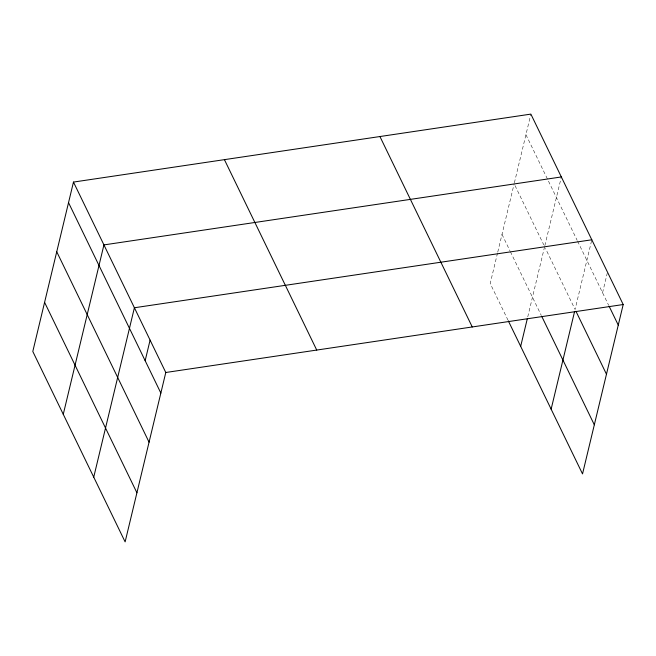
<?xml version="1.0" encoding="UTF-8"?>
<svg xmlns="http://www.w3.org/2000/svg" width="656" height="656" viewBox="0 0 656 656"><rect width="100%" height="100%" fill="white"/><g stroke="black" fill="none" stroke-linecap="round" stroke-linejoin="round"><path stroke-width="0.49" stroke-dasharray="3.28 2.46" d="M497.519 253.06L490.212 283.507L507.875 319.931M497.756 252.076L514.148 183.795M514.386 182.811L530.876 114.111M527.752 316.881L544.619 246.631M544.849 245.647L561.347 176.948M591.573 240.768L575.082 309.468L545.497 248.452M602.569 292.724L607.267 273.134M525.94 134.677L577.157 240.317M577.6 241.228L608.67 305.311M515.034 185.615L543.734 244.811M502.004 234.397L509.95 250.789M510.393 251.699L541.298 315.446"/><path stroke-width="0.98" d="M73.472 182.073L32.8 351.468L125.124 541.889L165.788 372.493L73.472 182.073L530.876 114.111L623.2 304.532L582.528 473.927L508.31 320.85M63.263 414.313L103.935 244.909L561.347 176.948M93.734 477.15L134.398 307.754L591.81 239.784M145.156 360.693L150.093 340.12M520.675 346.343L527.276 318.841M551.138 409.18L574.607 311.452M165.788 372.493L623.2 304.532M609.104 306.213L618.264 325.097M575.952 311.264L606.472 374.207M541.741 316.356L594.32 424.809M379.931 136.538L472.254 326.959M224.418 159.646L316.733 350.066M68.527 202.638L160.851 393.059M56.736 251.756L149.06 442.177M44.592 302.359L136.915 492.779"/></g></svg>
